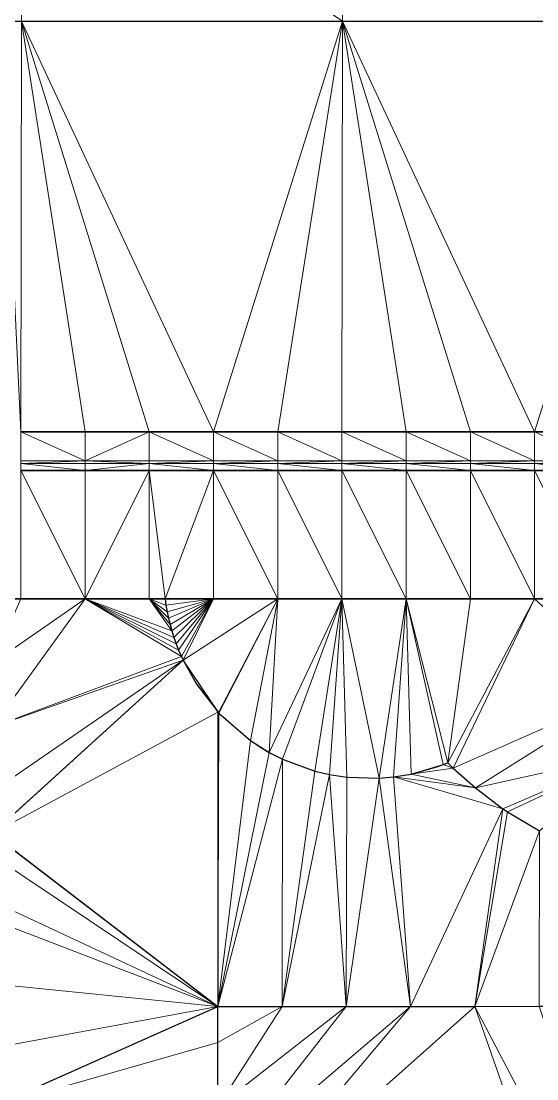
# Model space of a CAD drawing. Header units: metres. Extents: x 246428 to 246884, y 7418966 to 7419490.
# Drawn here: x 246740 to 246748.03, y 7419363.73 to 7419380.21 of the extents above; entities that cross this region are included whole.
import ezdxf

# ---------------------------------------------------------------- set-up
doc = ezdxf.new("R2010")
doc.units = ezdxf.units.M
doc.linetypes.add('blank name', pattern=[0])
doc.linetypes.add('HIDDEN', pattern=[9.525, 6.35, -3.175])
doc.layers.add('_12D_UNMAPPED', color=7, linetype='Continuous')
doc.layers.add('GRADELINES', color=250, linetype='HIDDEN', lineweight=25)
doc.layers.add('MISC_PATHS', color=7, linetype='Continuous', lineweight=35)
for name, color, linetype, lineweight, true_color in [('KERB_BACK', 7, 'Continuous', 35, 0x5fd2ff), ('KERB_LINE', 7, 'Continuous', 18, 0xb9b9b9), ('KERB_LIP', 7, 'Continuous', 35, 0x5fd2ff), ('KERB_TOP', 7, 'Continuous', 18, 0xb9b9b9)]:
    doc.layers.add(name, color=color, linetype=linetype, lineweight=lineweight, true_color=true_color)

msp = doc.modelspace()

# ---------------------------------------------------------------- linework, layer by layer
at = {"layer": '_12D_UNMAPPED', "color": 3, "linetype": 'blank name', "lineweight": 0}
for points in [[(246740.008, 7419380.205, 35.591), (246739.696, 7419380.205, 35.586), (246739.929, 7419383.555, 35.623)], [(246740.008, 7419383.555, 35.625), (246740.008, 7419380.205, 35.591), (246739.929, 7419383.555, 35.623)], [(246745.008, 7419383.555, 35.715), (246745.008, 7419380.205, 35.681), (246740.008, 7419383.555, 35.625)], [(246745.008, 7419380.205, 35.681), (246740.008, 7419380.205, 35.591), (246740.008, 7419383.555, 35.625)], [(246750.008, 7419380.205, 35.771), (246745.008, 7419383.555, 35.715), (246750.008, 7419383.555, 35.805)], [(246750.008, 7419380.205, 35.771), (246745.008, 7419380.205, 35.681), (246745.008, 7419383.555, 35.715)], [(246739.998, 7419373.805, 35.527), (246739.696, 7419380.205, 35.586), (246740.008, 7419380.205, 35.591)], [(246740.998, 7419373.805, 35.545), (246739.998, 7419373.805, 35.527), (246740.008, 7419380.205, 35.591)], [(246742.998, 7419373.805, 35.581), (246741.998, 7419373.805, 35.563), (246740.008, 7419380.205, 35.591)], [(246741.998, 7419373.805, 35.563), (246740.998, 7419373.805, 35.545), (246740.008, 7419380.205, 35.591)], [(246745.008, 7419380.205, 35.681), (246742.998, 7419373.805, 35.581), (246740.008, 7419380.205, 35.591)], [(246745.008, 7419380.205, 35.681), (246743.998, 7419373.805, 35.599), (246742.998, 7419373.805, 35.581)], [(246745.008, 7419380.205, 35.681), (246744.998, 7419373.805, 35.617), (246743.998, 7419373.805, 35.599)], [(246745.008, 7419380.205, 35.681), (246745.998, 7419373.805, 35.635), (246744.998, 7419373.805, 35.617)], [(246745.008, 7419380.205, 35.681), (246747.998, 7419373.805, 35.671), (246746.998, 7419373.805, 35.653)], [(246745.008, 7419380.205, 35.681), (246746.998, 7419373.805, 35.653), (246745.998, 7419373.805, 35.635)], [(246747.998, 7419373.805, 35.671), (246745.008, 7419380.205, 35.681), (246750.008, 7419380.205, 35.771)], [(246748.998, 7419373.805, 35.689), (246747.998, 7419373.805, 35.671), (246750.008, 7419380.205, 35.771)], [(246739.998, 7419373.805, 35.527), (246740.998, 7419373.805, 35.545), (246740.998, 7419373.355, 35.52)], [(246739.998, 7419373.805, 35.527), (246740.998, 7419373.355, 35.52), (246739.998, 7419373.355, 35.502)], [(246740.998, 7419373.355, 35.52), (246740.998, 7419373.805, 35.545), (246741.998, 7419373.805, 35.563)], [(246740.998, 7419373.355, 35.52), (246741.998, 7419373.805, 35.563), (246741.998, 7419373.355, 35.538)], [(246741.998, 7419373.805, 35.563), (246742.998, 7419373.805, 35.581), (246742.998, 7419373.355, 35.556)], [(246741.998, 7419373.805, 35.563), (246742.998, 7419373.355, 35.556), (246741.998, 7419373.355, 35.538)], [(246742.998, 7419373.805, 35.581), (246743.998, 7419373.805, 35.599), (246743.998, 7419373.355, 35.574)], [(246742.998, 7419373.805, 35.581), (246743.998, 7419373.355, 35.574), (246742.998, 7419373.355, 35.556)], [(246743.998, 7419373.805, 35.599), (246744.998, 7419373.805, 35.617), (246744.998, 7419373.355, 35.592)], [(246743.998, 7419373.805, 35.599), (246744.998, 7419373.355, 35.592), (246743.998, 7419373.355, 35.574)], [(246744.998, 7419373.805, 35.617), (246745.998, 7419373.805, 35.635), (246745.998, 7419373.355, 35.61)], [(246744.998, 7419373.805, 35.617), (246745.998, 7419373.355, 35.61), (246744.998, 7419373.355, 35.592)], [(246745.998, 7419373.805, 35.635), (246746.998, 7419373.355, 35.628), (246745.998, 7419373.355, 35.61)], [(246745.998, 7419373.805, 35.635), (246746.998, 7419373.805, 35.653), (246746.998, 7419373.355, 35.628)], [(246746.998, 7419373.805, 35.653), (246747.998, 7419373.805, 35.671), (246747.998, 7419373.355, 35.646)], [(246746.998, 7419373.805, 35.653), (246747.998, 7419373.355, 35.646), (246746.998, 7419373.355, 35.628)], [(246747.998, 7419373.805, 35.671), (246748.998, 7419373.355, 35.664), (246747.998, 7419373.355, 35.646)], [(246747.998, 7419373.805, 35.671), (246748.998, 7419373.805, 35.689), (246748.998, 7419373.355, 35.664)], [(246739.998, 7419373.355, 35.502), (246740.998, 7419373.355, 35.52), (246739.998, 7419373.315, 35.652)], [(246740.998, 7419373.355, 35.52), (246740.998, 7419373.315, 35.67), (246739.998, 7419373.315, 35.652)], [(246739.998, 7419373.315, 35.652), (246740.998, 7419373.315, 35.67), (246740.998, 7419373.205, 35.67)], [(246739.998, 7419373.315, 35.652), (246740.998, 7419373.205, 35.67), (246739.998, 7419373.205, 35.652)], [(246740.998, 7419373.355, 35.52), (246741.998, 7419373.355, 35.538), (246741.998, 7419373.315, 35.688)], [(246740.998, 7419373.315, 35.67), (246740.998, 7419373.355, 35.52), (246741.998, 7419373.315, 35.688)], [(246740.998, 7419373.205, 35.67), (246741.998, 7419373.315, 35.688), (246741.998, 7419373.205, 35.688)], [(246740.998, 7419373.205, 35.67), (246740.998, 7419373.315, 35.67), (246741.998, 7419373.315, 35.688)], [(246741.998, 7419373.355, 35.538), (246742.998, 7419373.355, 35.556), (246741.998, 7419373.315, 35.688)], [(246742.998, 7419373.355, 35.556), (246742.998, 7419373.315, 35.706), (246741.998, 7419373.315, 35.688)], [(246741.998, 7419373.315, 35.688), (246742.998, 7419373.315, 35.706), (246742.998, 7419373.205, 35.706)], [(246741.998, 7419373.315, 35.688), (246742.998, 7419373.205, 35.706), (246741.998, 7419373.205, 35.688)], [(246742.998, 7419373.355, 35.556), (246743.998, 7419373.355, 35.574), (246742.998, 7419373.315, 35.706)], [(246743.998, 7419373.355, 35.574), (246743.998, 7419373.315, 35.724), (246742.998, 7419373.315, 35.706)], [(246742.998, 7419373.315, 35.706), (246743.998, 7419373.315, 35.724), (246743.998, 7419373.205, 35.724)], [(246742.998, 7419373.315, 35.706), (246743.998, 7419373.205, 35.724), (246742.998, 7419373.205, 35.706)], [(246743.998, 7419373.355, 35.574), (246744.998, 7419373.355, 35.592), (246743.998, 7419373.315, 35.724)], [(246744.998, 7419373.355, 35.592), (246744.998, 7419373.315, 35.742), (246743.998, 7419373.315, 35.724)], [(246743.998, 7419373.315, 35.724), (246744.998, 7419373.315, 35.742), (246744.998, 7419373.205, 35.742)], [(246743.998, 7419373.315, 35.724), (246744.998, 7419373.205, 35.742), (246743.998, 7419373.205, 35.724)], [(246744.998, 7419373.355, 35.592), (246745.998, 7419373.355, 35.61), (246744.998, 7419373.315, 35.742)], [(246745.998, 7419373.355, 35.61), (246745.998, 7419373.315, 35.76), (246744.998, 7419373.315, 35.742)], [(246744.998, 7419373.315, 35.742), (246745.998, 7419373.205, 35.76), (246744.998, 7419373.205, 35.742)], [(246744.998, 7419373.315, 35.742), (246745.998, 7419373.315, 35.76), (246745.998, 7419373.205, 35.76)], [(246745.998, 7419373.355, 35.61), (246746.998, 7419373.355, 35.628), (246745.998, 7419373.315, 35.76)], [(246746.998, 7419373.355, 35.628), (246746.998, 7419373.315, 35.778), (246745.998, 7419373.315, 35.76)], [(246745.998, 7419373.315, 35.76), (246746.998, 7419373.205, 35.778), (246745.998, 7419373.205, 35.76)], [(246745.998, 7419373.315, 35.76), (246746.998, 7419373.315, 35.778), (246746.998, 7419373.205, 35.778)], [(246746.998, 7419373.355, 35.628), (246747.998, 7419373.355, 35.646), (246746.998, 7419373.315, 35.778)], [(246747.998, 7419373.355, 35.646), (246747.998, 7419373.315, 35.796), (246746.998, 7419373.315, 35.778)], [(246746.998, 7419373.315, 35.778), (246747.998, 7419373.205, 35.796), (246746.998, 7419373.205, 35.778)], [(246746.998, 7419373.315, 35.778), (246747.998, 7419373.315, 35.796), (246747.998, 7419373.205, 35.796)], [(246747.998, 7419373.355, 35.646), (246748.998, 7419373.355, 35.664), (246747.998, 7419373.315, 35.796)], [(246748.998, 7419373.355, 35.664), (246748.998, 7419373.315, 35.814), (246747.998, 7419373.315, 35.796)], [(246747.998, 7419373.315, 35.796), (246748.998, 7419373.205, 35.814), (246747.998, 7419373.205, 35.796)], [(246747.998, 7419373.315, 35.796), (246748.998, 7419373.315, 35.814), (246748.998, 7419373.205, 35.814)], [(246739.998, 7419373.205, 35.652), (246740.998, 7419373.205, 35.67), (246740.998, 7419371.205, 35.69)], [(246739.998, 7419373.205, 35.652), (246740.998, 7419371.205, 35.69), (246739.998, 7419371.205, 35.672)], [(246740.998, 7419371.205, 35.69), (246740.998, 7419373.205, 35.67), (246741.998, 7419373.205, 35.688)], [(246740.998, 7419371.205, 35.69), (246741.998, 7419373.205, 35.688), (246741.998, 7419371.205, 35.708)], [(246741.998, 7419373.205, 35.688), (246742.998, 7419373.205, 35.706), (246742.244, 7419371.205, 35.713)], [(246741.998, 7419371.205, 35.708), (246741.998, 7419373.205, 35.688), (246742.244, 7419371.205, 35.713)], [(246742.998, 7419373.205, 35.706), (246742.998, 7419371.205, 35.726), (246742.244, 7419371.205, 35.713)], [(246742.998, 7419373.205, 35.706), (246743.998, 7419371.205, 35.744), (246742.998, 7419371.205, 35.726)], [(246742.998, 7419373.205, 35.706), (246743.998, 7419373.205, 35.724), (246743.998, 7419371.205, 35.744)], [(246743.998, 7419373.205, 35.724), (246744.998, 7419373.205, 35.742), (246744.998, 7419371.205, 35.762)], [(246743.998, 7419373.205, 35.724), (246744.998, 7419371.205, 35.762), (246743.998, 7419371.205, 35.744)], [(246744.998, 7419373.205, 35.742), (246745.998, 7419371.205, 35.78), (246744.998, 7419371.205, 35.762)], [(246744.998, 7419373.205, 35.742), (246745.998, 7419373.205, 35.76), (246745.998, 7419371.205, 35.78)], [(246745.998, 7419373.205, 35.76), (246746.998, 7419371.205, 35.798), (246745.998, 7419371.205, 35.78)], [(246745.998, 7419373.205, 35.76), (246746.998, 7419373.205, 35.778), (246746.998, 7419371.205, 35.798)], [(246746.998, 7419373.205, 35.778), (246747.998, 7419371.205, 35.816), (246746.998, 7419371.205, 35.798)], [(246746.998, 7419373.205, 35.778), (246747.998, 7419373.205, 35.796), (246747.998, 7419371.205, 35.816)], [(246747.998, 7419373.205, 35.796), (246748.998, 7419373.205, 35.814), (246748.998, 7419371.205, 35.834)], [(246747.998, 7419373.205, 35.796), (246748.998, 7419371.205, 35.834), (246747.998, 7419371.205, 35.816)], [(246739.998, 7419371.205, 35.672), (246740.998, 7419371.205, 35.69), (246739.55, 7419370.205, 35.654)], [(246739.55, 7419370.205, 35.654), (246740.998, 7419371.205, 35.69), (246739.551, 7419369.205, 35.644)], [(246739.551, 7419369.205, 35.644), (246740.998, 7419371.205, 35.69), (246742.497, 7419370.305, 35.708)], [(246740.998, 7419371.205, 35.69), (246742.416, 7419370.505, 35.709), (246742.455, 7419370.405, 35.708)], [(246740.998, 7419371.205, 35.69), (246742.349, 7419370.705, 35.709), (246742.381, 7419370.605, 35.709)], [(246740.998, 7419371.205, 35.69), (246741.998, 7419371.205, 35.708), (246742.349, 7419370.705, 35.709)], [(246740.998, 7419371.205, 35.69), (246742.381, 7419370.605, 35.709), (246742.416, 7419370.505, 35.709)], [(246740.998, 7419371.205, 35.69), (246742.455, 7419370.405, 35.708), (246742.497, 7419370.305, 35.708)], [(246741.998, 7419371.205, 35.708), (246742.297, 7419370.905, 35.71), (246742.322, 7419370.805, 35.71)], [(246741.998, 7419371.205, 35.708), (246742.322, 7419370.805, 35.71), (246742.349, 7419370.705, 35.709)], [(246741.998, 7419371.205, 35.708), (246742.244, 7419371.205, 35.713), (246742.258, 7419371.105, 35.712)], [(246741.998, 7419371.205, 35.708), (246742.258, 7419371.105, 35.712), (246742.276, 7419371.005, 35.711)], [(246741.998, 7419371.205, 35.708), (246742.276, 7419371.005, 35.711), (246742.297, 7419370.905, 35.71)], [(246742.244, 7419371.205, 35.713), (246742.998, 7419371.205, 35.726), (246742.258, 7419371.105, 35.712)], [(246742.258, 7419371.105, 35.712), (246742.998, 7419371.205, 35.726), (246742.276, 7419371.005, 35.711)], [(246742.276, 7419371.005, 35.711), (246742.998, 7419371.205, 35.726), (246742.297, 7419370.905, 35.71)], [(246742.297, 7419370.905, 35.71), (246742.998, 7419371.205, 35.726), (246742.322, 7419370.805, 35.71)], [(246742.322, 7419370.805, 35.71), (246742.998, 7419371.205, 35.726), (246742.349, 7419370.705, 35.709)], [(246742.349, 7419370.705, 35.709), (246742.998, 7419371.205, 35.726), (246742.381, 7419370.605, 35.709)], [(246742.381, 7419370.605, 35.709), (246742.998, 7419371.205, 35.726), (246742.416, 7419370.505, 35.709)], [(246742.416, 7419370.505, 35.709), (246742.998, 7419371.205, 35.726), (246742.455, 7419370.405, 35.708)], [(246742.455, 7419370.405, 35.708), (246742.998, 7419371.205, 35.726), (246742.497, 7419370.305, 35.708)], [(246742.497, 7419370.305, 35.708), (246742.998, 7419371.205, 35.726), (246742.523, 7419370.249, 35.708)], [(246742.523, 7419370.249, 35.708), (246743.998, 7419371.205, 35.744), (246743.074, 7419369.434, 35.691)], [(246742.523, 7419370.249, 35.708), (246742.998, 7419371.205, 35.726), (246742.523, 7419370.249, 35.708)], [(246742.998, 7419371.205, 35.726), (246743.998, 7419371.205, 35.744), (246742.523, 7419370.249, 35.708)], [(246743.074, 7419369.434, 35.691), (246743.998, 7419371.205, 35.744), (246743.082, 7419369.425, 35.691)], [(246743.082, 7419369.425, 35.691), (246743.998, 7419371.205, 35.744), (246743.574, 7419368.996, 35.673)], [(246743.574, 7419368.996, 35.673), (246743.998, 7419371.205, 35.744), (246743.867, 7419368.812, 35.663)], [(246743.998, 7419371.205, 35.744), (246744.998, 7419371.205, 35.762), (246743.867, 7419368.812, 35.663)], [(246743.867, 7419368.812, 35.663), (246744.998, 7419371.205, 35.762), (246744.074, 7419368.707, 35.657)], [(246744.074, 7419368.707, 35.657), (246744.998, 7419371.205, 35.762), (246744.575, 7419368.523, 35.644)], [(246744.575, 7419368.523, 35.644), (246744.998, 7419371.205, 35.762), (246744.803, 7419368.469, 35.638)], [(246744.803, 7419368.469, 35.638), (246744.998, 7419371.205, 35.762), (246745.075, 7419368.428, 35.632)], [(246744.998, 7419371.205, 35.762), (246745.998, 7419371.205, 35.78), (246745.575, 7419368.412, 35.622)], [(246745.075, 7419368.428, 35.632), (246744.998, 7419371.205, 35.762), (246745.575, 7419368.412, 35.622)], [(246745.575, 7419368.412, 35.622), (246745.998, 7419371.205, 35.78), (246745.798, 7419368.43, 35.618)], [(246745.798, 7419368.43, 35.618), (246745.998, 7419371.205, 35.78), (246746.075, 7419368.475, 35.613)], [(246746.075, 7419368.475, 35.613), (246745.998, 7419371.205, 35.78), (246746.575, 7419368.622, 35.606)], [(246745.998, 7419371.205, 35.78), (246746.998, 7419371.205, 35.798), (246746.648, 7419368.651, 35.604)], [(246746.575, 7419368.622, 35.606), (246745.998, 7419371.205, 35.78), (246746.648, 7419368.651, 35.604)], [(246746.648, 7419368.651, 35.604), (246747.998, 7419371.205, 35.816), (246746.732, 7419368.568, 35.601)], [(246746.998, 7419371.205, 35.798), (246747.998, 7419371.205, 35.816), (246746.648, 7419368.651, 35.604)], [(246746.732, 7419368.568, 35.601), (246747.998, 7419371.205, 35.816), (246749.53, 7419369.804, 35.844)], [(246747.998, 7419371.205, 35.816), (246748.998, 7419371.205, 35.834), (246749.53, 7419369.804, 35.844)], [(246739.551, 7419369.205, 35.644), (246742.497, 7419370.305, 35.708), (246742.523, 7419370.249, 35.708)], [(246739.551, 7419369.205, 35.644), (246742.523, 7419370.249, 35.708), (246742.523, 7419370.249, 35.708)], [(246739.552, 7419368.205, 35.634), (246739.551, 7419369.205, 35.644), (246742.523, 7419370.249, 35.708)], [(246739.552, 7419367.549, 35.627), (246742.523, 7419370.249, 35.708), (246743.066, 7419369.442, 35.692)], [(246739.552, 7419367.549, 35.627), (246739.552, 7419368.205, 35.634), (246742.523, 7419370.249, 35.708)], [(246742.523, 7419370.249, 35.708), (246743.074, 7419369.434, 35.691), (246743.066, 7419369.442, 35.692)], [(246747.075, 7419368.259, 35.589), (246746.732, 7419368.568, 35.601), (246749.53, 7419369.804, 35.844)], [(246749.53, 7419368.804, 35.844), (246747.075, 7419368.259, 35.589), (246749.53, 7419369.804, 35.844)], [(246743.066, 7419364.852, 35.6), (246739.552, 7419367.549, 35.627), (246743.066, 7419369.442, 35.692)], [(246743.074, 7419369.434, 35.691), (246743.066, 7419364.852, 35.6), (246743.066, 7419369.442, 35.692)], [(246743.066, 7419364.852, 35.6), (246743.074, 7419369.434, 35.691), (246743.082, 7419369.425, 35.691)], [(246743.066, 7419364.852, 35.6), (246743.082, 7419369.425, 35.691), (246743.574, 7419368.996, 35.673)], [(246743.066, 7419364.852, 35.6), (246743.574, 7419368.996, 35.673), (246743.867, 7419368.812, 35.663)], [(246743.066, 7419364.852, 35.6), (246743.867, 7419368.812, 35.663), (246744.074, 7419368.707, 35.657)], [(246744.066, 7419364.853, 35.58), (246743.066, 7419364.852, 35.6), (246744.074, 7419368.707, 35.657)], [(246744.066, 7419364.853, 35.58), (246744.074, 7419368.707, 35.657), (246744.575, 7419368.523, 35.644)], [(246747.505, 7419367.935, 35.574), (246747.075, 7419368.259, 35.589), (246749.53, 7419368.804, 35.844)], [(246747.575, 7419367.888, 35.572), (246747.505, 7419367.935, 35.574), (246749.53, 7419368.804, 35.844)], [(246748.076, 7419367.591, 35.556), (246747.575, 7419367.888, 35.572), (246749.53, 7419368.804, 35.844)], [(246744.066, 7419364.853, 35.58), (246744.575, 7419368.523, 35.644), (246744.803, 7419368.469, 35.638)], [(246746.075, 7419368.475, 35.613), (246746.575, 7419368.622, 35.606), (246746.732, 7419368.568, 35.601)], [(246746.075, 7419368.475, 35.613), (246746.732, 7419368.568, 35.601), (246747.075, 7419368.259, 35.589)], [(246746.575, 7419368.622, 35.606), (246746.648, 7419368.651, 35.604), (246746.732, 7419368.568, 35.601)], [(246745.066, 7419364.854, 35.561), (246744.066, 7419364.853, 35.58), (246744.803, 7419368.469, 35.638)], [(246745.066, 7419364.854, 35.561), (246744.803, 7419368.469, 35.638), (246745.075, 7419368.428, 35.632)], [(246745.066, 7419364.854, 35.561), (246745.075, 7419368.428, 35.632), (246745.575, 7419368.412, 35.622)], [(246746.066, 7419364.855, 35.541), (246745.066, 7419364.854, 35.561), (246745.575, 7419368.412, 35.622)], [(246746.066, 7419364.855, 35.541), (246745.575, 7419368.412, 35.622), (246745.798, 7419368.43, 35.618)], [(246745.798, 7419368.43, 35.618), (246746.075, 7419368.475, 35.613), (246747.075, 7419368.259, 35.589)], [(246745.798, 7419368.43, 35.618), (246747.075, 7419368.259, 35.589), (246747.505, 7419367.935, 35.574)], [(246746.066, 7419364.855, 35.541), (246745.798, 7419368.43, 35.618), (246747.505, 7419367.935, 35.574)], [(246747.066, 7419364.856, 35.521), (246746.066, 7419364.855, 35.541), (246747.505, 7419367.935, 35.574)], [(246747.066, 7419364.856, 35.521), (246747.505, 7419367.935, 35.574), (246747.575, 7419367.888, 35.572)], [(246747.066, 7419364.856, 35.521), (246747.575, 7419367.888, 35.572), (246748.076, 7419367.591, 35.556)], [(246743.066, 7419364.852, 35.6), (246739.553, 7419367.205, 35.631), (246739.552, 7419367.549, 35.627)], [(246748.066, 7419364.858, 35.501), (246747.066, 7419364.856, 35.521), (246748.076, 7419367.591, 35.556)], [(246739.554, 7419366.495, 35.638), (246739.553, 7419367.205, 35.631), (246743.066, 7419364.852, 35.6)], [(246739.554, 7419366.205, 35.641), (246739.554, 7419366.495, 35.638), (246743.066, 7419364.852, 35.6)], [(246739.555, 7419365.205, 35.651), (246739.554, 7419366.205, 35.641), (246743.066, 7419364.852, 35.6)], [(246739.556, 7419364.205, 35.661), (246739.555, 7419365.205, 35.651), (246743.066, 7419364.852, 35.6)], [(246739.557, 7419363.293, 35.67), (246739.556, 7419364.205, 35.661), (246743.066, 7419364.852, 35.6)], [(246743.066, 7419364.293, 35.6), (246739.557, 7419363.293, 35.67), (246743.066, 7419364.852, 35.6)], [(246749.206, 7419358.736, 35.484), (246743.066, 7419361.293, 35.6), (246747.066, 7419364.856, 35.521)], [(246743.066, 7419361.293, 35.6), (246746.066, 7419364.855, 35.541), (246747.066, 7419364.856, 35.521)], [(246743.066, 7419362.293, 35.6), (246745.066, 7419364.854, 35.561), (246746.066, 7419364.855, 35.541)], [(246743.066, 7419361.293, 35.6), (246743.066, 7419362.293, 35.6), (246746.066, 7419364.855, 35.541)], [(246743.066, 7419362.293, 35.6), (246743.066, 7419363.293, 35.6), (246745.066, 7419364.854, 35.561)], [(246743.066, 7419363.293, 35.6), (246744.066, 7419364.853, 35.58), (246745.066, 7419364.854, 35.561)], [(246743.066, 7419364.293, 35.6), (246743.066, 7419364.852, 35.6), (246744.066, 7419364.853, 35.58)], [(246743.066, 7419363.293, 35.6), (246743.066, 7419364.293, 35.6), (246744.066, 7419364.853, 35.58)], [(246747.066, 7419364.856, 35.521), (246748.066, 7419364.858, 35.501), (246749.888, 7419359.467, 35.471)], [(246749.206, 7419358.736, 35.484), (246747.066, 7419364.856, 35.521), (246749.888, 7419359.467, 35.471)], [(246743.066, 7419363.293, 35.6), (246739.557, 7419363.293, 35.67), (246743.066, 7419364.293, 35.6)]]:
    msp.add_3dface(points, dxfattribs=at)
at = {"layer": 'GRADELINES'}
for points in [[(246695.008, 7419380.205, 34.77), (246700.008, 7419380.205, 34.861), (246705.008, 7419380.205, 34.953), (246710.008, 7419380.205, 35.044), (246715.008, 7419380.205, 35.135), (246716.008, 7419380.205, 35.153), (246716.008, 7419380.205, 35.153), (246718.629, 7419380.205, 35.201), (246718.629, 7419380.205, 35.201), (246720.008, 7419380.205, 35.226), (246725.008, 7419380.205, 35.318), (246730.008, 7419380.205, 35.409), (246735.008, 7419380.205, 35.5), (246739.696, 7419380.205, 35.586), (246740.008, 7419380.205, 35.591), (246745.008, 7419380.205, 35.681), (246750.008, 7419380.205, 35.771), (246751.029, 7419380.205, 35.79), (246751.03, 7419380.205, 35.79), (246753.279, 7419380.205, 35.83), (246753.341, 7419380.205, 35.831)], [(246742.244, 7419371.205, 35.712), (246742.258, 7419371.105, 35.712), (246742.258, 7419371.105, 35.712), (246742.276, 7419371.005, 35.711), (246742.276, 7419371.005, 35.711), (246742.297, 7419370.905, 35.71), (246742.297, 7419370.905, 35.71), (246742.322, 7419370.805, 35.71), (246742.322, 7419370.805, 35.71), (246742.349, 7419370.705, 35.709), (246742.349, 7419370.705, 35.709), (246742.381, 7419370.605, 35.709), (246742.381, 7419370.605, 35.709), (246742.416, 7419370.505, 35.709), (246742.416, 7419370.505, 35.709), (246742.455, 7419370.405, 35.708), (246742.455, 7419370.405, 35.708), (246742.497, 7419370.305, 35.708), (246742.497, 7419370.305, 35.708), (246742.523, 7419370.249, 35.708), (246742.523, 7419370.249, 35.708), (246742.523, 7419370.249, 35.708), (246742.731, 7419369.875, 35.701), (246743.074, 7419369.434, 35.691), (246743.074, 7419369.434, 35.691), (246743.082, 7419369.425, 35.691), (246743.574, 7419368.996, 35.673), (246743.574, 7419368.996, 35.673), (246743.744, 7419368.884, 35.667), (246743.867, 7419368.812, 35.663), (246744.074, 7419368.707, 35.657), (246744.074, 7419368.707, 35.657), (246744.575, 7419368.523, 35.644), (246744.575, 7419368.523, 35.644), (246744.803, 7419368.469, 35.638), (246745.075, 7419368.428, 35.632), (246745.075, 7419368.428, 35.632), (246745.085, 7419368.427, 35.632), (246745.575, 7419368.412, 35.622), (246745.575, 7419368.412, 35.622), (246745.798, 7419368.43, 35.618), (246746.075, 7419368.475, 35.613), (246746.075, 7419368.475, 35.613), (246746.492, 7419368.592, 35.607), (246746.575, 7419368.622, 35.606), (246746.575, 7419368.622, 35.606), (246746.648, 7419368.651, 35.604), (246746.648, 7419368.651, 35.604), (246746.732, 7419368.568, 35.601), (246747.075, 7419368.259, 35.589), (246747.075, 7419368.259, 35.589), (246747.505, 7419367.935, 35.574), (246747.575, 7419367.888, 35.572), (246747.575, 7419367.888, 35.572), (246748.076, 7419367.591, 35.556)], [(246739.552, 7419367.549, 35.627), (246742.523, 7419370.249, 35.708)], [(246743.066, 7419369.442, 35.692), (246743.066, 7419364.852, 35.6)], [(246739.552, 7419367.549, 35.627), (246743.066, 7419364.852, 35.6)], [(246743.066, 7419364.852, 35.6), (246744.066, 7419364.853, 35.58), (246745.066, 7419364.854, 35.561), (246746.066, 7419364.855, 35.541), (246747.066, 7419364.856, 35.521), (246748.066, 7419364.858, 35.501), (246749.066, 7419364.859, 35.482), (246750.066, 7419364.86, 35.462), (246751.066, 7419364.861, 35.442), (246752.066, 7419364.862, 35.422), (246753.066, 7419364.863, 35.402), (246754.066, 7419364.864, 35.383), (246754.617, 7419364.865, 35.372)], [(246739.557, 7419363.293, 35.67), (246743.066, 7419364.852, 35.6)], [(246743.066, 7419363.293, 35.6), (246743.066, 7419364.293, 35.6), (246743.066, 7419364.852, 35.6)]]:
    msp.add_polyline3d(points, dxfattribs=at)
at = {"layer": 'KERB_BACK'}
msp.add_polyline3d([(246748.998, 7419373.205, 35.814), (246747.998, 7419373.205, 35.796), (246746.998, 7419373.205, 35.778), (246745.998, 7419373.205, 35.76), (246744.998, 7419373.205, 35.742), (246743.998, 7419373.205, 35.724), (246742.998, 7419373.205, 35.706), (246741.998, 7419373.205, 35.688), (246740.998, 7419373.205, 35.67), (246739.998, 7419373.205, 35.652)], dxfattribs=at)
at = {"layer": 'KERB_LINE'}
msp.add_polyline3d([(246748.998, 7419373.355, 35.664), (246747.998, 7419373.355, 35.646), (246746.998, 7419373.355, 35.628), (246745.998, 7419373.355, 35.61), (246744.998, 7419373.355, 35.592), (246743.998, 7419373.355, 35.574), (246742.998, 7419373.355, 35.556), (246741.998, 7419373.355, 35.538), (246740.998, 7419373.355, 35.52), (246739.998, 7419373.355, 35.502)], dxfattribs=at)
at = {"layer": 'KERB_LIP'}
msp.add_polyline3d([(246748.998, 7419373.805, 35.689), (246747.998, 7419373.805, 35.671), (246746.998, 7419373.805, 35.653), (246745.998, 7419373.805, 35.635), (246744.998, 7419373.805, 35.617), (246743.998, 7419373.805, 35.599), (246742.998, 7419373.805, 35.581), (246741.998, 7419373.805, 35.563), (246740.998, 7419373.805, 35.545), (246739.998, 7419373.805, 35.527)], dxfattribs=at)
at = {"layer": 'KERB_TOP'}
msp.add_polyline3d([(246748.998, 7419373.315, 35.814), (246747.998, 7419373.315, 35.796), (246746.998, 7419373.315, 35.778), (246745.998, 7419373.315, 35.76), (246744.998, 7419373.315, 35.742), (246743.998, 7419373.315, 35.724), (246742.998, 7419373.315, 35.706), (246741.998, 7419373.315, 35.688), (246740.998, 7419373.315, 35.67), (246739.998, 7419373.315, 35.652)], dxfattribs=at)
at = {"layer": 'MISC_PATHS'}
msp.add_polyline3d([(246748.998, 7419371.205, 35.834), (246747.998, 7419371.205, 35.816), (246746.998, 7419371.205, 35.798), (246745.998, 7419371.205, 35.78), (246744.998, 7419371.205, 35.762), (246743.998, 7419371.205, 35.744), (246742.998, 7419371.205, 35.726), (246741.998, 7419371.205, 35.708), (246740.998, 7419371.205, 35.69), (246739.998, 7419371.205, 35.672), (246738.998, 7419371.205, 35.654), (246737.998, 7419371.205, 35.636), (246736.998, 7419371.205, 35.617), (246735.998, 7419371.205, 35.599), (246734.998, 7419371.205, 35.581), (246733.998, 7419371.205, 35.563), (246732.998, 7419371.205, 35.544), (246731.998, 7419371.205, 35.526), (246730.998, 7419371.205, 35.508), (246729.998, 7419371.205, 35.49), (246728.998, 7419371.205, 35.471), (246728.69, 7419371.205, 35.466)], dxfattribs=at)

doc.saveas('drawing.dxf')
